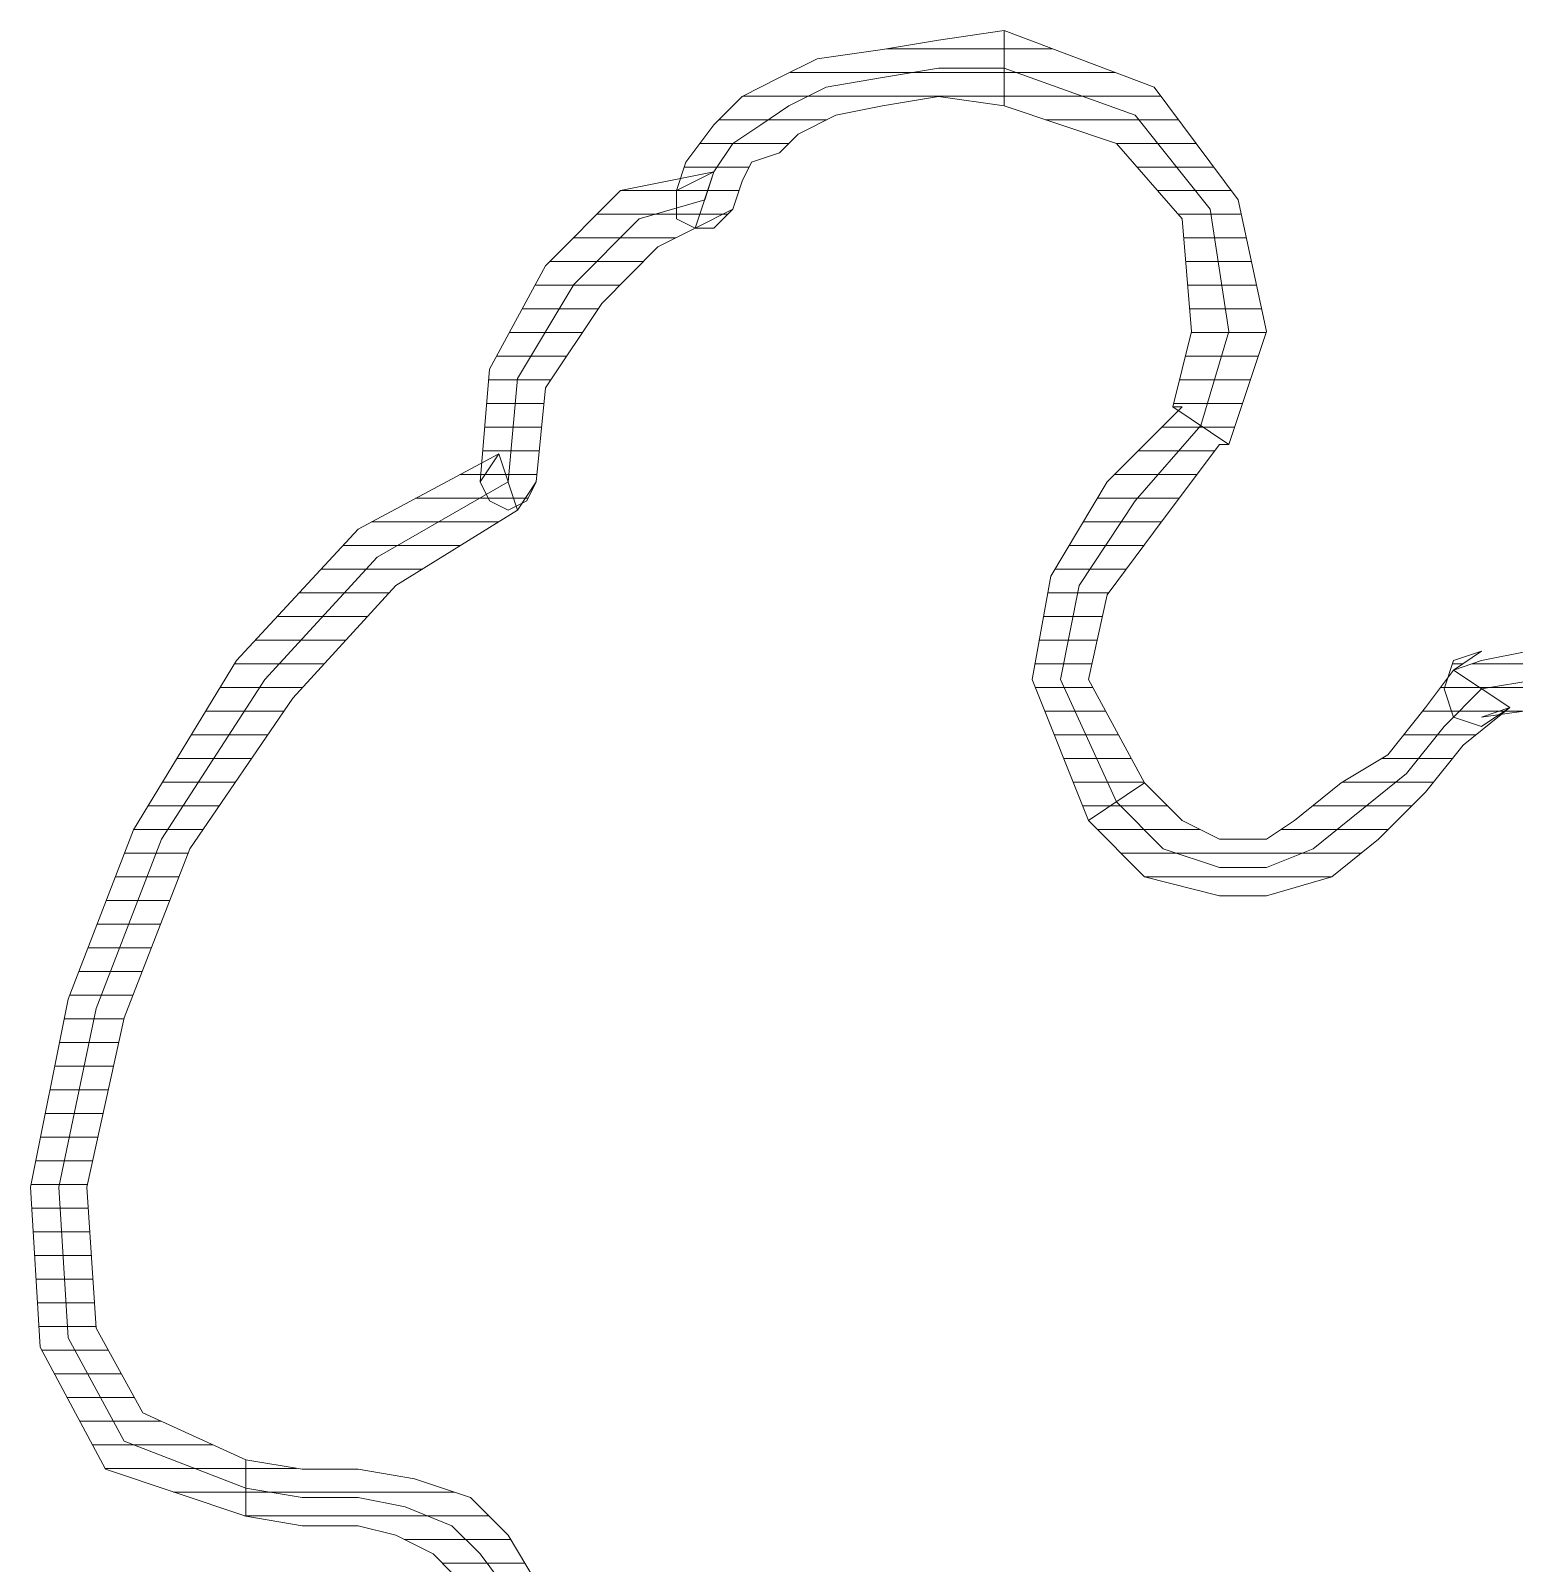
# Model space of a CAD drawing. Header units: centimetres. Extents: x 54005 to 61405, y 90310 to 94744.
# Drawn here: x 56822.65 to 56830.49, y 91940.72 to 91948.81 of the extents above; entities that cross this region are included whole.
import ezdxf

# ---------------------------------------------------------------- set-up
doc = ezdxf.new("R2010")
doc.units = ezdxf.units.CM
doc.header["$LTSCALE"] = 25
doc.layers.get('0').update_dxf_attribs({"lineweight": 0})
doc.layers.add('ÖLCULENDIRME', color=115, linetype='Continuous', lineweight=5)
pattern_1 = [(360, (-5108.51305, -673.59423), (1e-16, 0.125), [25])]

# ---------------------------------------------------------------- blocks, each defined once
blk = doc.blocks.new('by')
at = {"ltscale": 30}
h = blk.add_hatch(dxfattribs=at)
h.set_pattern_fill('DC_LINES', color=256, scale=0.1, style=0)
h.set_pattern_definition(pattern_1)
edge = h.paths.add_edge_path(flags=0)
edge.add_line((6427.9157, 2227.6876), (6427.9157, 2227.2902))
edge.add_line((6427.9157, 2227.2902), (6427.9655, 2227.0418))
edge.add_line((6427.9655, 2227.0418), (6428.114, 2226.8928))
edge.add_line((6428.114, 2226.8928), (6428.2126, 2226.7935))
edge.add_line((6428.2126, 2226.7935), (6428.4109, 2226.6941))
edge.add_line((6428.4109, 2226.6941), (6428.6091, 2226.6444))
edge.add_line((6428.6091, 2226.6444), (6428.906, 2226.6444))
edge.add_line((6428.906, 2226.6444), (6429.2029, 2226.5948))
edge.add_line((6429.2029, 2226.5948), (6429.2029, 2226.2968))
edge.add_line((6429.2029, 2226.2968), (6428.906, 2226.3464))
edge.add_line((6428.906, 2226.3464), (6428.6091, 2226.3464))
edge.add_line((6428.6091, 2226.3464), (6428.3122, 2226.3961))
edge.add_line((6428.3122, 2226.3961), (6428.0154, 2226.4954))
edge.add_line((6428.0154, 2226.4954), (6427.8171, 2226.6941))
edge.add_line((6427.8171, 2226.6941), (6427.6687, 2226.9425))
edge.add_line((6427.6687, 2226.9425), (6427.6198, 2227.2902))
edge.add_line((6427.6198, 2227.2902), (6427.6198, 2227.6876))
h = blk.add_hatch(dxfattribs=at)
h.set_pattern_fill('DC_LINES', color=256, scale=0.1, style=0)
h.set_pattern_definition(pattern_1)
edge = h.paths.add_edge_path(flags=0)
edge.add_line((6429.2029, 2226.5948), (6429.945, 2226.3464))
edge.add_line((6429.945, 2226.3464), (6430.2907, 2225.7006))
edge.add_line((6430.2907, 2225.7006), (6430.3405, 2224.8562))
edge.add_line((6430.3405, 2224.8562), (6430.1423, 2223.8627))
edge.add_line((6430.1423, 2223.8627), (6429.7966, 2222.9685))
edge.add_line((6429.7966, 2222.9685), (6429.2517, 2222.0744))
edge.add_line((6429.2517, 2222.0744), (6428.6091, 2221.379))
edge.add_line((6428.6091, 2221.379), (6427.8669, 2220.9816))
edge.add_line((6427.8669, 2220.9816), (6427.7673, 2221.2797))
edge.add_line((6427.7673, 2221.2797), (6428.4109, 2221.677))
edge.add_line((6428.4109, 2221.677), (6428.9548, 2222.2731))
edge.add_line((6428.9548, 2222.2731), (6429.4997, 2223.0679))
edge.add_line((6429.4997, 2223.0679), (6429.8454, 2223.9621))
edge.add_line((6429.8454, 2223.9621), (6430.0437, 2224.8562))
edge.add_line((6430.0437, 2224.8562), (6429.9939, 2225.6013))
edge.add_line((6429.9939, 2225.6013), (6429.7468, 2226.0484))
edge.add_line((6429.7468, 2226.0484), (6429.2029, 2226.2968))
h = blk.add_hatch(dxfattribs=at)
h.set_pattern_fill('DC_LINES', color=256, scale=0.1, style=0)
h.set_pattern_definition(pattern_1)
edge = h.paths.add_edge_path(flags=0)
edge.add_line((6424.4529, 2222.7202), (6424.2546, 2222.9189))
edge.add_line((6424.2546, 2222.9189), (6424.0573, 2223.0183))
edge.add_line((6424.0573, 2223.0183), (6423.8093, 2223.0183))
edge.add_line((6423.8093, 2223.0183), (6423.6609, 2222.9189))
edge.add_line((6423.6609, 2222.9189), (6423.4138, 2222.7202))
edge.add_line((6423.4138, 2222.7202), (6423.1667, 2222.5712))
edge.add_line((6423.1667, 2222.5712), (6422.9685, 2222.3228))
edge.add_line((6422.9685, 2222.3228), (6422.82, 2222.1241))
edge.add_line((6422.82, 2222.1241), (6422.5232, 2222.3228))
edge.add_line((6422.5232, 2222.3228), (6422.7702, 2222.5215))
edge.add_line((6422.7702, 2222.5215), (6422.9685, 2222.7699))
edge.add_line((6422.9685, 2222.7699), (6423.2165, 2223.0183))
edge.add_line((6423.2165, 2223.0183), (6423.4636, 2223.2169))
edge.add_line((6423.4636, 2223.2169), (6423.8093, 2223.3163))
edge.add_line((6423.8093, 2223.3163), (6424.0573, 2223.3163))
edge.add_line((6424.0573, 2223.3163), (6424.4529, 2223.2169))
edge.add_line((6424.4529, 2223.2169), (6424.7497, 2222.9189))
h = blk.add_hatch(dxfattribs=at)
h.set_pattern_fill('DC_LINES', color=256, scale=0.1, style=0)
h.set_pattern_definition(pattern_1)
edge = h.paths.add_edge_path(flags=0)
edge.add_line((6424.0075, 2220.9319), (6424.0573, 2220.9319))
edge.add_line((6424.0573, 2220.9319), (6424.3542, 2221.3293))
edge.add_line((6424.3542, 2221.3293), (6424.6511, 2221.7268))
edge.add_line((6424.6511, 2221.7268), (6424.7497, 2222.1737))
edge.add_line((6424.7497, 2222.1737), (6424.4529, 2222.7202))
edge.add_line((6424.4529, 2222.7202), (6424.7497, 2222.9189))
edge.add_line((6424.7497, 2222.9189), (6425.0466, 2222.1737))
edge.add_line((6425.0466, 2222.1737), (6424.948, 2221.6273))
edge.add_line((6424.948, 2221.6273), (6424.6511, 2221.1306))
edge.add_line((6424.6511, 2221.1306), (6424.2546, 2220.7332))
edge.add_line((6424.2546, 2220.7332), (6424.3044, 2220.7332))
h = blk.add_hatch(dxfattribs=at)
h.set_pattern_fill('DC_LINES', color=256, scale=0.1, style=0)
h.set_pattern_definition(pattern_1)
edge = h.paths.add_edge_path(flags=0)
edge.add_line((6422.82, 2222.1241), (6422.6716, 2222.0744))
edge.add_line((6422.6716, 2222.0744), (6422.4245, 2222.0247))
edge.add_line((6422.4245, 2222.0247), (6422.0779, 2221.8758))
edge.add_line((6422.0779, 2221.8758), (6421.8308, 2221.7268))
edge.add_line((6421.8308, 2221.7268), (6421.5339, 2221.528))
edge.add_line((6421.5339, 2221.528), (6421.1384, 2221.3293))
edge.add_line((6421.1384, 2221.3293), (6420.7917, 2221.1306))
edge.add_line((6420.7917, 2221.1306), (6420.445, 2220.9319))
edge.add_line((6420.445, 2220.9319), (6420.0495, 2220.7829))
edge.add_line((6420.0495, 2220.7829), (6419.9509, 2221.081))
edge.add_line((6419.9509, 2221.081), (6420.3464, 2221.2299))
edge.add_line((6420.3464, 2221.2299), (6420.6931, 2221.4287))
edge.add_line((6420.6931, 2221.4287), (6421.0388, 2221.6273))
edge.add_line((6421.0388, 2221.6273), (6421.3357, 2221.826))
edge.add_line((6421.3357, 2221.826), (6421.6325, 2222.0247))
edge.add_line((6421.6325, 2222.0247), (6421.9792, 2222.1737))
edge.add_line((6421.9792, 2222.1737), (6422.3259, 2222.3228))
edge.add_line((6422.3259, 2222.3228), (6422.6716, 2222.3725))
edge.add_line((6422.6716, 2222.3725), (6422.5232, 2222.3228))
edge.add_line((6422.5232, 2222.3228), (6422.6716, 2222.4221))
edge.add_line((6422.6716, 2222.4221), (6422.82, 2222.3725))
edge.add_line((6422.82, 2222.3725), (6422.8698, 2222.2235))
edge.add_line((6422.8698, 2222.2235), (6422.82, 2222.0744))
edge.add_line((6422.82, 2222.0744), (6422.6716, 2222.0247))
h = blk.add_hatch(dxfattribs=at)
h.set_pattern_fill('DC_LINES', color=256, scale=0.1, style=0)
h.set_pattern_definition(pattern_1)
edge = h.paths.add_edge_path(flags=0)
edge.add_line((6427.8669, 2220.9816), (6427.9655, 2221.1306))
edge.add_line((6427.9655, 2221.1306), (6427.9157, 2220.5345))
edge.add_line((6427.9157, 2220.5345), (6427.6198, 2219.9881))
edge.add_line((6427.6198, 2219.9881), (6427.2234, 2219.5907))
edge.add_line((6427.2234, 2219.5907), (6426.7292, 2219.4914))
edge.add_line((6426.7292, 2219.4914), (6426.8279, 2219.7894))
edge.add_line((6426.8279, 2219.7894), (6427.0261, 2219.8888))
edge.add_line((6427.0261, 2219.8888), (6427.322, 2220.1868))
edge.add_line((6427.322, 2220.1868), (6427.6198, 2220.6339))
edge.add_line((6427.6198, 2220.6339), (6427.6687, 2221.1306))
edge.add_line((6427.6687, 2221.1306), (6427.7673, 2221.2797))
edge.add_line((6427.7673, 2221.2797), (6427.6687, 2221.1306))
edge.add_line((6427.6687, 2221.1306), (6427.7185, 2221.2299))
edge.add_line((6427.7185, 2221.2299), (6427.8171, 2221.2797))
edge.add_line((6427.8171, 2221.2797), (6427.9157, 2221.2299))
edge.add_line((6427.9157, 2221.2299), (6427.9655, 2221.1306))
h = blk.add_hatch(dxfattribs=at)
h.set_pattern_fill('DC_LINES', color=256, scale=0.1, style=0)
h.set_pattern_definition(pattern_1)
edge = h.paths.add_edge_path(flags=0)
edge.add_line((6425.195, 2218.7462), (6424.403, 2219.0443))
edge.add_line((6424.403, 2219.0443), (6423.9587, 2219.6403))
edge.add_line((6423.9587, 2219.6403), (6423.8093, 2220.3358))
edge.add_line((6423.8093, 2220.3358), (6424.0075, 2220.9319))
edge.add_line((6424.0075, 2220.9319), (6424.3044, 2220.7332))
edge.add_line((6424.3044, 2220.7332), (6424.2058, 2220.3358))
edge.add_line((6424.2058, 2220.3358), (6424.2546, 2219.7398))
edge.add_line((6424.2546, 2219.7398), (6424.6013, 2219.3423))
edge.add_line((6424.6013, 2219.3423), (6425.195, 2219.1436))
h = blk.add_hatch(dxfattribs=at)
h.set_pattern_fill('DC_LINES', color=256, scale=0.1, style=0)
h.set_pattern_definition(pattern_1)
edge = h.paths.add_edge_path(flags=0)
edge.add_line((6426.7292, 2219.4914), (6426.9265, 2219.5907))
edge.add_line((6426.9265, 2219.5907), (6426.8777, 2219.4417))
edge.add_line((6426.8777, 2219.4417), (6426.7292, 2219.243))
edge.add_line((6426.7292, 2219.243), (6426.5808, 2219.094))
edge.add_line((6426.5808, 2219.094), (6426.3825, 2218.9946))
edge.add_line((6426.3825, 2218.9946), (6426.1843, 2218.8952))
edge.add_line((6426.1843, 2218.8952), (6425.8386, 2218.8456))
edge.add_line((6425.8386, 2218.8456), (6425.5417, 2218.7959))
edge.add_line((6425.5417, 2218.7959), (6425.195, 2218.7462))
edge.add_line((6425.195, 2218.7462), (6425.195, 2219.1436))
edge.add_line((6425.195, 2219.1436), (6425.5417, 2219.094))
edge.add_line((6425.5417, 2219.094), (6425.8386, 2219.1436))
edge.add_line((6425.8386, 2219.1436), (6426.0857, 2219.1933))
edge.add_line((6426.0857, 2219.1933), (6426.2839, 2219.2927))
edge.add_line((6426.2839, 2219.2927), (6426.3825, 2219.392))
edge.add_line((6426.3825, 2219.392), (6426.531, 2219.4417))
edge.add_line((6426.531, 2219.4417), (6426.5808, 2219.541))
edge.add_line((6426.5808, 2219.541), (6426.6296, 2219.6901))
edge.add_line((6426.6296, 2219.6901), (6426.8279, 2219.7894))
edge.add_line((6426.8279, 2219.7894), (6426.6296, 2219.6901))
edge.add_line((6426.6296, 2219.6901), (6426.7292, 2219.7894))
edge.add_line((6426.7292, 2219.7894), (6426.8279, 2219.7894))
edge.add_line((6426.8279, 2219.7894), (6426.9265, 2219.7398))
edge.add_line((6426.9265, 2219.7398), (6426.9265, 2219.5907))
for p, q in [((6427.9655, 2226.7935, -4.5045), (6427.8171, 2226.9922, -4.5045)), ((6427.8171, 2226.6941, -4.5045), (6427.6687, 2226.9425, -4.5045)), ((6428.114, 2226.8928, -4.5045), (6428.2126, 2226.7935, -4.5045)), ((6428.114, 2226.6444, -4.5045), (6427.9655, 2226.7935, -4.5045)), ((6428.2126, 2226.7935, -4.5045), (6428.4109, 2226.6941, -4.5045)), ((6428.0154, 2226.4954, -4.5045), (6427.8171, 2226.6941, -4.5045)), ((6428.4109, 2226.6941, -4.5045), (6428.6091, 2226.6444, -4.5045)), ((6428.3611, 2226.5451, -4.5045), (6428.114, 2226.6444, -4.5045)), ((6428.6091, 2226.6444, -4.5045), (6428.906, 2226.6444, -4.5045)), ((6428.906, 2226.6444, -4.5045), (6429.2029, 2226.5948, -4.5045)), ((6429.2029, 2226.5948, -4.5045), (6429.2029, 2226.5948, -4.5045)), ((6429.2029, 2226.5948, -4.5045), (6429.945, 2226.3464, -4.5045)), ((6429.2029, 2226.2968, -4.5045), (6429.2029, 2226.5948, -4.5045)), ((6429.2029, 2226.5948, -4.5045), (6429.2029, 2226.5948, -4.5045)), ((6429.2029, 2226.5948, -4.5045), (6429.2029, 2226.2968, -4.5045)), ((6428.3122, 2226.3961, -4.5045), (6428.0154, 2226.4954, -4.5045)), ((6428.6091, 2226.4954, -4.5045), (6428.3611, 2226.5451, -4.5045)), ((6428.906, 2226.4954, -4.5045), (6428.6091, 2226.4954, -4.5045)), ((6429.2029, 2226.4458, -4.5045), (6428.906, 2226.4954, -4.5045)), ((6429.8454, 2226.1974, -4.5045), (6429.2029, 2226.4458, -4.5045)), ((6428.6091, 2226.3464, -4.5045), (6428.3122, 2226.3961, -4.5045)), ((6428.906, 2226.3464, -4.5045), (6428.6091, 2226.3464, -4.5045)), ((6429.2029, 2226.2968, -4.5045), (6428.906, 2226.3464, -4.5045)), ((6429.945, 2226.3464, -4.5045), (6430.2907, 2225.7006, -4.5045)), ((6429.7468, 2226.0484, -4.5045), (6429.2029, 2226.2968, -4.5045)), ((6429.2029, 2226.2968, -4.5045), (6429.2029, 2226.2968, -4.5045)), ((6430.1423, 2225.651, -4.5045), (6429.8454, 2226.1974, -4.5045)), ((6429.9939, 2225.6013, -4.5045), (6429.7468, 2226.0484, -4.5045)), ((6430.2907, 2225.7006, -4.5045), (6430.3405, 2224.8562, -4.5045)), ((6430.1921, 2224.8562, -4.5045), (6430.1423, 2225.651, -4.5045)), ((6430.0437, 2224.8562, -4.5045), (6429.9939, 2225.6013, -4.5045)), ((6429.8454, 2223.9621, -4.5045), (6430.0437, 2224.8562, -4.5045)), ((6429.9939, 2223.9123, -4.5045), (6430.1921, 2224.8562, -4.5045)), ((6430.3405, 2224.8562, -4.5045), (6430.1423, 2223.8627, -4.5045)), ((6429.4997, 2223.0679, -4.5045), (6429.8454, 2223.9621, -4.5045)), ((6429.6482, 2223.0183, -4.5045), (6429.9939, 2223.9123, -4.5045)), ((6430.1423, 2223.8627, -4.5045), (6429.7966, 2222.9685, -4.5045)), ((6423.4636, 2223.2169, -4.5045), (6423.8093, 2223.3163, -4.5045)), ((6423.8093, 2223.3163, -4.5045), (6424.0573, 2223.3163, -4.5045)), ((6424.0573, 2223.3163, -4.5045), (6424.4529, 2223.2169, -4.5045)), ((6423.2165, 2223.0183, -4.5045), (6423.4636, 2223.2169, -4.5045)), ((6424.4529, 2223.2169, -4.5045), (6424.7497, 2222.9189, -4.5045)), ((6423.5622, 2223.0679, -4.5045), (6423.8093, 2223.1673, -4.5045)), ((6423.8093, 2223.1673, -4.5045), (6424.0573, 2223.1673, -4.5045)), ((6424.0573, 2223.1673, -4.5045), (6424.3542, 2223.0679, -4.5045)), ((6422.9685, 2222.7699, -4.5045), (6423.2165, 2223.0183, -4.5045)), ((6423.3152, 2222.8692, -4.5045), (6423.5622, 2223.0679, -4.5045)), ((6423.8093, 2223.0183, -4.5045), (6423.6609, 2222.9189, -4.5045)), ((6424.0573, 2223.0183, -4.5045), (6423.8093, 2223.0183, -4.5045)), ((6424.2546, 2222.9189, -4.5045), (6424.0573, 2223.0183, -4.5045)), ((6424.3542, 2223.0679, -4.5045), (6424.6013, 2222.8195, -4.5045)), ((6428.9548, 2222.2731, -4.5045), (6429.4997, 2223.0679, -4.5045)), ((6429.1032, 2222.1737, -4.5045), (6429.6482, 2223.0183, -4.5045)), ((6429.7966, 2222.9685, -4.5045), (6429.2517, 2222.0744, -4.5045)), ((6423.0681, 2222.6706, -4.5045), (6423.3152, 2222.8692, -4.5045)), ((6423.6609, 2222.9189, -4.5045), (6423.4138, 2222.7202, -4.5045)), ((6424.4529, 2222.7202, -4.5045), (6424.2546, 2222.9189, -4.5045)), ((6424.4529, 2222.7202, -4.5045), (6424.7497, 2222.9189, -4.5045)), ((6424.7497, 2222.9189, -4.5045), (6424.4529, 2222.7202, -4.5045)), ((6424.7497, 2222.9189, -4.5045), (6425.0466, 2222.1737, -4.5045)), ((6424.7497, 2222.9189, -4.5045), (6424.7497, 2222.9189, -4.5045)), ((6422.7702, 2222.5215, -4.5045), (6422.9685, 2222.7699, -4.5045)), ((6424.6013, 2222.8195, -4.5045), (6424.8982, 2222.1737, -4.5045)), ((6423.4138, 2222.7202, -4.5045), (6423.1667, 2222.5712, -4.5045)), ((6424.7497, 2222.1737, -4.5045), (6424.4529, 2222.7202, -4.5045)), ((6424.4529, 2222.7202, -4.5045), (6424.4529, 2222.7202, -4.5045)), ((6424.4529, 2222.7202, -4.5045), (6424.4529, 2222.7202, -4.5045)), ((6422.8698, 2222.4221, -4.5045), (6423.0681, 2222.6706, -4.5045)), ((6423.1667, 2222.5712, -4.5045), (6422.9685, 2222.3228, -4.5045)), ((6422.5232, 2222.3228, -4.5045), (6422.7702, 2222.5215, -4.5045)), ((6422.3259, 2222.3228, -4.5045), (6422.6716, 2222.3725, -4.5045)), ((6422.5232, 2222.3228, -4.5045), (6422.6716, 2222.4221, -4.5045)), ((6422.6716, 2222.3725, -4.5045), (6422.5232, 2222.3228, -4.5045)), ((6422.6716, 2222.4221, -4.5045), (6422.82, 2222.3725, -4.5045)), ((6422.6716, 2222.2235, -4.5045), (6422.8698, 2222.4221, -4.5045)), ((6422.82, 2222.3725, -4.5045), (6422.8698, 2222.2235, -4.5045)), ((6422.82, 2222.1241, -4.5045), (6422.5232, 2222.3228, -4.5045)), ((6422.9685, 2222.3228, -4.5045), (6422.82, 2222.1241, -4.5045)), ((6422.3747, 2222.1737, -4.5045), (6422.6716, 2222.2235, -4.5045)), ((6422.8698, 2222.2235, -4.5045), (6422.82, 2222.0744, -4.5045)), ((6428.4109, 2221.677, -4.5045), (6428.9548, 2222.2731, -4.5045)), ((6422.82, 2222.1241, -4.5045), (6422.6716, 2222.0744, -4.5045)), ((6422.6716, 2222.0247, -4.5045), (6422.82, 2222.1241, -4.5045)), ((6422.82, 2222.1241, -4.5045), (6422.82, 2222.1241, -4.5045)), ((6424.6511, 2221.7268, -4.5045), (6424.7497, 2222.1737, -4.5045)), ((6424.8982, 2222.1737, -4.5045), (6424.7995, 2221.677, -4.5045)), ((6425.0466, 2222.1737, -4.5045), (6424.948, 2221.6273, -4.5045)), ((6428.5095, 2221.528, -4.5045), (6429.1032, 2222.1737, -4.5045)), ((6422.6716, 2222.0744, -4.5045), (6422.4245, 2222.0247, -4.5045)), ((6422.82, 2222.0744, -4.5045), (6422.6716, 2222.0247, -4.5045)), ((6429.2517, 2222.0744, -4.5045), (6428.6091, 2221.379, -4.5045)), ((6424.3542, 2221.3293, -4.5045), (6424.6511, 2221.7268, -4.5045)), ((6424.7995, 2221.677, -4.5045), (6424.5027, 2221.2299, -4.5045)), ((6427.7673, 2221.2797, -4.5045), (6428.4109, 2221.677, -4.5045)), ((6424.948, 2221.6273, -4.5045), (6424.6511, 2221.1306, -4.5045)), ((6427.8171, 2221.1306, -4.5045), (6428.5095, 2221.528, -4.5045)), ((6424.0573, 2220.9319, -4.5045), (6424.3542, 2221.3293, -4.5045)), ((6428.6091, 2221.379, -4.5045), (6427.8669, 2220.9816, -4.5045)), ((6424.5027, 2221.2299, -4.5045), (6424.156, 2220.8326, -4.5045)), ((6427.6687, 2221.1306, -4.5045), (6427.7673, 2221.2797, -4.5045)), ((6427.7673, 2221.2797, -4.5045), (6427.6687, 2221.1306, -4.5045)), ((6427.6687, 2221.1306, -4.5045), (6427.7185, 2221.2299, -4.5045)), ((6427.7185, 2221.2299, -4.5045), (6427.8171, 2221.2797, -4.5045)), ((6427.8669, 2220.9816, -4.5045), (6427.7673, 2221.2797, -4.5045)), ((6427.8171, 2221.2797, -4.5045), (6427.9157, 2221.2299, -4.5045)), ((6427.9157, 2221.2299, -4.5045), (6427.9655, 2221.1306, -4.5045)), ((6424.6511, 2221.1306, -4.5045), (6424.2546, 2220.7332, -4.5045)), ((6427.6198, 2220.6339, -4.5045), (6427.6687, 2221.1306, -4.5045)), ((6427.7673, 2220.5842, -4.5045), (6427.8171, 2221.1306, -4.5045)), ((6427.8669, 2220.9816, -4.5045), (6427.9655, 2221.1306, -4.5045)), ((6427.9655, 2221.1306, -4.5045), (6427.8669, 2220.9816, -4.5045)), ((6427.9655, 2221.1306, -4.5045), (6427.9157, 2220.5345, -4.5045)), ((6423.8093, 2220.3358, -4.5045), (6424.0075, 2220.9319, -4.5045)), ((6424.0075, 2220.9319, -4.5045), (6424.0573, 2220.9319, -4.5045)), ((6424.3044, 2220.7332, -4.5045), (6424.0075, 2220.9319, -4.5045)), ((6424.0075, 2220.9319, -4.5045), (6424.0075, 2220.9319, -4.5045)), ((6424.0075, 2220.9319, -4.5045), (6424.3044, 2220.7332, -4.5045)), ((6427.8669, 2220.9816, -4.5045), (6427.8669, 2220.9816, -4.5045)), ((6424.156, 2220.8326, -4.5045), (6424.0075, 2220.3358, -4.5045)), ((6424.3044, 2220.7332, -4.5045), (6424.2058, 2220.3358, -4.5045)), ((6424.2546, 2220.7332, -4.5045), (6424.3044, 2220.7332, -4.5045)), ((6427.322, 2220.1868, -4.5045), (6427.6198, 2220.6339, -4.5045)), ((6427.4704, 2220.0874, -4.5045), (6427.7673, 2220.5842, -4.5045)), ((6427.9157, 2220.5345, -4.5045), (6427.6198, 2219.9881, -4.5045)), ((6423.9587, 2219.6403, -4.5045), (6423.8093, 2220.3358, -4.5045)), ((6424.0075, 2220.3358, -4.5045), (6424.1062, 2219.6901, -4.5045)), ((6424.2058, 2220.3358, -4.5045), (6424.2546, 2219.7398, -4.5045)), ((6427.0261, 2219.8888, -4.5045), (6427.322, 2220.1868, -4.5045)), ((6427.1247, 2219.7398, -4.5045), (6427.4704, 2220.0874, -4.5045)), ((6427.6198, 2219.9881, -4.5045), (6427.2234, 2219.5907, -4.5045)), ((6426.8279, 2219.7894, -4.5045), (6427.0261, 2219.8888, -4.5045)), ((6426.6296, 2219.6901, -4.5045), (6426.8279, 2219.7894, -4.5045)), ((6426.8279, 2219.7894, -4.5045), (6426.6296, 2219.6901, -4.5045)), ((6426.6296, 2219.6901, -4.5045), (6426.7292, 2219.7894, -4.5045)), ((6426.7292, 2219.7894, -4.5045), (6426.8279, 2219.7894, -4.5045)), ((6426.7292, 2219.4914, -4.5045), (6426.8279, 2219.7894, -4.5045)), ((6426.8279, 2219.7894, -4.5045), (6426.9265, 2219.7398, -4.5045)), ((6424.2546, 2219.7398, -4.5045), (6424.6013, 2219.3423, -4.5045)), ((6426.778, 2219.6403, -4.5045), (6427.1247, 2219.7398, -4.5045)), ((6426.9265, 2219.7398, -4.5045), (6426.9265, 2219.5907, -4.5045)), ((6424.403, 2219.0443, -4.5045), (6423.9587, 2219.6403, -4.5045)), ((6424.1062, 2219.6901, -4.5045), (6424.5027, 2219.1933, -4.5045)), ((6426.5808, 2219.541, -4.5045), (6426.6296, 2219.6901, -4.5045)), ((6426.7292, 2219.4914, -4.5045), (6426.778, 2219.6403, -4.5045)), ((6426.531, 2219.4417, -4.5045), (6426.5808, 2219.541, -4.5045)), ((6426.7292, 2219.4914, -4.5045), (6426.9265, 2219.5907, -4.5045)), ((6426.9265, 2219.5907, -4.5045), (6426.7292, 2219.4914, -4.5045)), ((6427.2234, 2219.5907, -4.5045), (6426.7292, 2219.4914, -4.5045)), ((6426.9265, 2219.5907, -4.5045), (6426.8777, 2219.4417, -4.5045)), ((6426.6296, 2219.3423, -4.5045), (6426.7292, 2219.4914, -4.5045)), ((6426.7292, 2219.4914, -4.5045), (6426.7292, 2219.4914, -4.5045)), ((6426.2839, 2219.2927, -4.5045), (6426.3825, 2219.392, -4.5045)), ((6426.3825, 2219.392, -4.5045), (6426.531, 2219.4417, -4.5045)), ((6426.8777, 2219.4417, -4.5045), (6426.7292, 2219.243, -4.5045)), ((6424.6013, 2219.3423, -4.5045), (6425.195, 2219.1436, -4.5045)), ((6426.0857, 2219.1933, -4.5045), (6426.2839, 2219.2927, -4.5045)), ((6426.4812, 2219.243, -4.5045), (6426.6296, 2219.3423, -4.5045)), ((6426.3327, 2219.1436, -4.5045), (6426.4812, 2219.243, -4.5045)), ((6426.7292, 2219.243, -4.5045), (6426.5808, 2219.094, -4.5045)), ((6424.5027, 2219.1933, -4.5045), (6425.195, 2218.945, -4.5045)), ((6425.195, 2218.7462, -4.5045), (6425.195, 2219.1436, -4.5045)), ((6425.195, 2219.1436, -4.5045), (6425.5417, 2219.094, -4.5045)), ((6425.195, 2219.1436, -4.5045), (6425.195, 2219.1436, -4.5045)), ((6425.195, 2219.1436, -4.5045), (6425.195, 2218.7462, -4.5045)), ((6425.5417, 2219.094, -4.5045), (6425.8386, 2219.1436, -4.5045)), ((6425.8386, 2219.1436, -4.5045), (6426.0857, 2219.1933, -4.5045)), ((6426.1355, 2219.0443, -4.5045), (6426.3327, 2219.1436, -4.5045)), ((6425.195, 2218.7462, -4.5045), (6424.403, 2219.0443, -4.5045)), ((6425.8386, 2218.9946, -4.5045), (6426.1355, 2219.0443, -4.5045)), ((6426.5808, 2219.094, -4.5045), (6426.3825, 2218.9946, -4.5045)), ((6425.5417, 2218.945, -4.5045), (6425.8386, 2218.9946, -4.5045)), ((6426.3825, 2218.9946, -4.5045), (6426.1843, 2218.8952, -4.5045)), ((6425.195, 2218.945, -4.5045), (6425.5417, 2218.945, -4.5045)), ((6426.1843, 2218.8952, -4.5045), (6425.8386, 2218.8456, -4.5045)), ((6425.8386, 2218.8456, -4.5045), (6425.5417, 2218.7959, -4.5045)), ((6425.5417, 2218.7959, -4.5045), (6425.195, 2218.7462, -4.5045)), ((6425.195, 2218.7462, -4.5045), (6425.195, 2218.7462, -4.5045)), ((6425.195, 2218.7462, -4.5045), (6425.195, 2218.7462, -4.5045))]:
    blk.add_line(p, q, dxfattribs=at)

msp = doc.modelspace()

# ---------------------------------------------------------------- block references
at = {"layer": 'ÖLCULENDIRME', "rotation": 180}
msp.add_blockref('by', (63252.9924, 94167.5609, 4.5045), dxfattribs=at)

doc.saveas('drawing.dxf')
